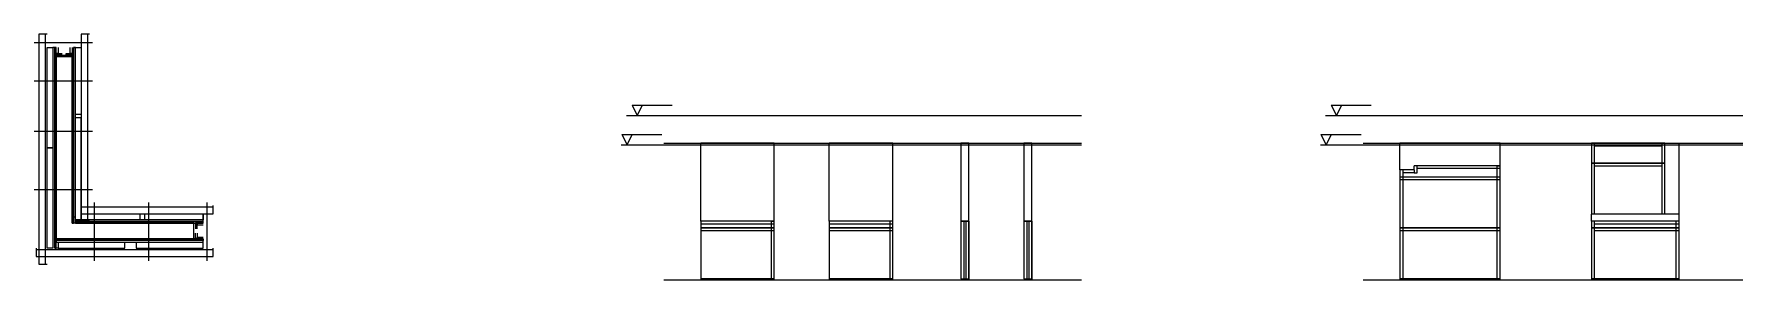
# Model space of a CAD drawing. Header units: metres. Extents: x 16532 to 20627, y 1680 to 2267.
import ezdxf

# ---------------------------------------------------------------- set-up
doc = ezdxf.new("R2010")
doc.units = ezdxf.units.M
for name, color, linetype in [('CHAPA', 7, 'Continuous'), ('CONCRETO', 7, 'Continuous'), ('COTA', 7, 'Continuous'), ('Hachura', 7, 'Continuous'), ('Madeira', 7, 'Continuous'), ('MEIO_PONT', 7, 'Continuous'), ('NIVEL 1° PAV.', 7, 'Continuous'), ('NIVEL 2° PAV.', 7, 'Continuous'), ('Nível', 7, 'Continuous'), ('Painéis', 7, 'Continuous'), ('Perfil Metálico', 7, 'Continuous'), ('SARR_2.2x7', 7, 'Continuous'), ('SARRAFO', 7, 'Continuous')]:
    doc.layers.add(name, color=color, linetype=linetype)

msp = doc.modelspace()

# ---------------------------------------------------------------- linework, layer by layer
at = {"layer": 'CHAPA', "color": 7, "lineweight": 25}
for p, q in [((16585.1, 1777.5), (16585.1, 1769.5)), ((16585.1, 1769.5), (16588.9, 1769.5))]:
    msp.add_line(p, q, dxfattribs=at)
for points in [[(16581.5, 1755.5), (16585.1, 1755.5), (16585.1, 2235.5), (16581.5, 2235.5)], [(16585.1, 2213.5), (16585.1, 2217.1), (16623.1, 2217.1), (16623.1, 2213.5)], [(16623.1, 2235.5), (16623.1, 1815.5), (16626.7, 1815.5), (16626.7, 2235.5)], [(16631.1, 1815.5), (16937.1, 1815.5), (16937.1, 1819.1), (16631.1, 1819.1)], [(16918.7, 1777.5), (16915.1, 1777.5), (16915.1, 1815.5), (16918.7, 1815.5)], [(16585.1, 1777.5), (16937.1, 1777.5), (16937.1, 1773.9), (16585.1, 1773.9)]]:
    msp.add_lwpolyline(points, dxfattribs=at)
at = {"layer": 'CONCRETO', "color": 7, "lineweight": 25}
msp.add_lwpolyline([(16915.1, 1777.5), (16915.1, 1815.5), (16623.1, 1815.5), (16623.1, 2213.5), (16585.1, 2213.5), (16585.1, 1777.5)], dxfattribs=at)
at = {"layer": 'COTA', "color": 7, "lineweight": 25}
for p, q in [((18305.9, 2006.7), (18129.9, 2006.7)), ((18129.9, 1819.7), (18129.9, 2006.7)), ((18305.9, 1819.7), (18305.9, 2006.7)), ((18590.3, 2006.7), (18437.3, 2006.7)), ((18437.3, 1819.7), (18437.3, 2006.7)), ((18590.3, 1819.7), (18590.3, 2006.7)), ((20045.4, 2006.7), (19805.4, 2006.7)), ((19805.4, 1942.7), (19805.4, 2006.7)), ((20045.4, 1952.7), (20045.4, 2006.7)), ((20440.3, 2006.7), (20474.3, 2006.7)), ((20474.3, 1819.7), (20474.3, 2006.7)), ((20474.3, 1836.7), (20264.3, 1836.7)), ((20264.3, 1819.7), (20264.3, 1836.7))]:
    msp.add_line(p, q, dxfattribs=at)
for points in [[(18772.1, 1819.7), (18772.1, 2006.7), (18753.1, 2006.7), (18753.1, 1819.7)], [(18922.9, 1819.7), (18922.9, 2006.7), (18903.9, 2006.7), (18903.9, 1819.7)]]:
    msp.add_lwpolyline(points, dxfattribs=at)
at = {"layer": 'Hachura', "color": 7, "lineweight": 25}
for p, q in [((16532.3, 2247.6), (16672.1, 2247.6)), ((16532.3, 2155.5), (16672.1, 2155.5)), ((16532.3, 2035.6), (16672.1, 2035.6)), ((16532.3, 1895.6), (16672.1, 1895.6)), ((16677.1, 1724.7), (16677.1, 1864.5)), ((16807.1, 1724.7), (16807.1, 1864.5)), ((16946.7, 1724.7), (16946.7, 1864.5))]:
    msp.add_line(p, q, dxfattribs=at)
at = {"layer": 'Madeira', "color": 7, "lineweight": 25}
for points in [[(16577.1, 1995.5), (16563.1, 1995.5), (16563.1, 2235.5), (16577.1, 2235.5)], [(16631.1, 2235.5), (16645.1, 2235.5), (16645.1, 2075.5), (16631.1, 2075.5)], [(16631.1, 1823.5), (16645.1, 1823.5), (16645.1, 2067.5), (16631.1, 2067.5)], [(16577.1, 1755.5), (16563.1, 1755.5), (16563.1, 1995.5), (16577.1, 1995.5)], [(16645.1, 1823.5), (16645.1, 1837.5), (16785.1, 1837.5), (16785.1, 1823.5)], [(16797.1, 1823.5), (16797.1, 1837.5), (16937.1, 1837.5), (16937.1, 1823.5)], [(16589.5, 1769.5), (16589.5, 1755.5), (16749.5, 1755.5), (16749.5, 1769.5)], [(16777.1, 1769.5), (16777.1, 1755.5), (16937.1, 1755.5), (16937.1, 1769.5)]]:
    msp.add_lwpolyline(points, dxfattribs=at)
at = {"layer": 'MEIO_PONT', "color": 7, "lineweight": 25}
msp.add_lwpolyline([(16937.1, 1837.5), (16937.1, 1823.5), (16937.1, 1823.5), (16937.1, 1837.5)], dxfattribs=at)
at = {"layer": 'NIVEL 1° PAV.', "color": 7, "lineweight": 25}
for p, q in [((17965.2, 2097.7), (18061.2, 2097.7)), ((17965.2, 2097.7), (17977.7, 2072.7)), ((17977.7, 2072.7), (17990.2, 2097.7)), ((19640.7, 2097.7), (19736.7, 2097.7)), ((19640.7, 2097.7), (19653.2, 2072.7)), ((19653.2, 2072.7), (19665.7, 2097.7)), ((17951.4, 2072.7), (19042, 2072.7)), ((19626.9, 2072.7), (20627, 2072.7))]:
    msp.add_line(p, q, dxfattribs=at)
at = {"layer": 'NIVEL 2° PAV.', "color": 7, "lineweight": 25}
for p, q in [((17940.5, 2027.7), (18036.5, 2027.7)), ((17940.5, 2027.7), (17953, 2002.7)), ((17953, 2002.7), (17965.5, 2027.7)), ((19616, 2027.7), (19712, 2027.7)), ((19616, 2027.7), (19628.5, 2002.7)), ((19628.5, 2002.7), (19641, 2027.7)), ((17939.1, 2002.7), (19042, 2002.7)), ((19614.6, 2002.7), (20627, 2002.7))]:
    msp.add_line(p, q, dxfattribs=at)
at = {"layer": 'Nível', "color": 7, "lineweight": 25}
for p, q in [((18041.3, 2006.7), (19042, 2006.7)), ((19716.8, 2006.7), (20627, 2006.7)), ((18041.3, 1679.7), (19042, 1679.7)), ((19716.8, 1679.7), (20627, 1679.7))]:
    msp.add_line(p, q, dxfattribs=at)
at = {"layer": 'Painéis', "color": 7, "lineweight": 25}
for p, q in [((20264.3, 2006.7), (20264.3, 1958.7)), ((20440.3, 2006.7), (20264.3, 2006.7)), ((20440.3, 1958.7), (20440.3, 2006.7)), ((19805.4, 1942.7), (19805.4, 1803.7)), ((19839.4, 1942.7), (19805.4, 1942.7)), ((20045.4, 1925.7), (19805.4, 1925.7)), ((20045.4, 1952.7), (19839.4, 1952.7)), ((19839.4, 1942.7), (19839.4, 1952.7)), ((20045.4, 1803.7), (20045.4, 1952.7)), ((20264.3, 1958.7), (20264.3, 1836.7)), ((20264.3, 1958.7), (20440.3, 1958.7)), ((20440.3, 1958.7), (20264.3, 1958.7)), ((20440.3, 1836.7), (20440.3, 1958.7)), ((18129.9, 1819.7), (18129.9, 1803.7)), ((18305.9, 1819.7), (18129.9, 1819.7)), ((18129.9, 1803.7), (18129.9, 1679.7)), ((18129.9, 1803.7), (18305.9, 1803.7)), ((18305.9, 1803.7), (18129.9, 1803.7)), ((18305.9, 1803.7), (18305.9, 1819.7)), ((18305.9, 1679.7), (18305.9, 1803.7)), ((18437.3, 1819.7), (18437.3, 1803.7)), ((18590.3, 1819.7), (18437.3, 1819.7)), ((18437.3, 1803.7), (18437.3, 1679.7)), ((18437.3, 1803.7), (18590.3, 1803.7)), ((18590.3, 1803.7), (18437.3, 1803.7)), ((18590.3, 1803.7), (18590.3, 1819.7)), ((18590.3, 1679.7), (18590.3, 1803.7)), ((18753.1, 1819.7), (18753.1, 1681.7)), ((18753.1, 1819.7), (18772.1, 1819.7)), ((18772.1, 1819.7), (18753.1, 1819.7)), ((18772.1, 1819.7), (18753.1, 1819.7)), ((18772.1, 1819.7), (18753.1, 1819.7)), ((18772.1, 1681.7), (18772.1, 1819.7)), ((18772.1, 1819.7), (18772.1, 1681.7)), ((18903.9, 1819.7), (18903.9, 1681.7)), ((18903.9, 1819.7), (18922.9, 1819.7)), ((18922.9, 1819.7), (18903.9, 1819.7)), ((18922.9, 1819.7), (18903.9, 1819.7)), ((18922.9, 1819.7), (18903.9, 1819.7)), ((18922.9, 1681.7), (18922.9, 1819.7)), ((18922.9, 1819.7), (18922.9, 1681.7)), ((19805.4, 1803.7), (19805.4, 1679.7)), ((19805.4, 1803.7), (20045.4, 1803.7)), ((20045.4, 1803.7), (19805.4, 1803.7)), ((20045.4, 1679.7), (20045.4, 1803.7)), ((20264.3, 1819.7), (20264.3, 1803.7)), ((20474.3, 1819.7), (20264.3, 1819.7)), ((20264.3, 1803.7), (20264.3, 1679.7)), ((20264.3, 1803.7), (20474.3, 1803.7)), ((20474.3, 1803.7), (20264.3, 1803.7)), ((20474.3, 1803.7), (20474.3, 1819.7)), ((20474.3, 1679.7), (20474.3, 1803.7)), ((18129.9, 1681.7), (18305.9, 1681.7)), ((18437.3, 1681.7), (18590.3, 1681.7)), ((18753.1, 1681.7), (18772.1, 1681.7)), ((18903.9, 1681.7), (18922.9, 1681.7)), ((19805.4, 1681.7), (20045.4, 1681.7)), ((20264.3, 1681.7), (20474.3, 1681.7))]:
    msp.add_line(p, q, dxfattribs=at)
for points in [[(18305.9, 1681.7), (18129.9, 1681.7), (18129.9, 1679.7), (18305.9, 1679.7)], [(18590.3, 1681.7), (18437.3, 1681.7), (18437.3, 1679.7), (18590.3, 1679.7)], [(18753.1, 1681.7), (18772.1, 1681.7), (18772.1, 1679.7), (18753.1, 1679.7)], [(18903.9, 1681.7), (18922.9, 1681.7), (18922.9, 1679.7), (18903.9, 1679.7)], [(20045.4, 1681.7), (19805.4, 1681.7), (19805.4, 1679.7), (20045.4, 1679.7)], [(20474.3, 1681.7), (20264.3, 1681.7), (20264.3, 1679.7), (20474.3, 1679.7)]]:
    msp.add_lwpolyline(points, dxfattribs=at)
at = {"layer": 'Perfil Metálico', "color": 7, "lineweight": 25}
for points in [[(16563.1, 2267.4), (16543.1, 2267.4), (16543.1, 1717.2), (16563.1, 1717.2)], [(16547.1, 1717.2), (16559.1, 1717.2), (16559.1, 2267.4), (16547.1, 2267.4)], [(16665.1, 2267.4), (16645.1, 2267.4), (16645.1, 1823.5), (16665.1, 1823.5)], [(16649.1, 1823.5), (16661.1, 1823.5), (16661.1, 2267.4), (16649.1, 2267.4)], [(16645.1, 1857.5), (16645.1, 1837.5), (16961.5, 1837.5), (16961.5, 1857.5)], [(16961.5, 1841.5), (16961.5, 1853.5), (16645.1, 1853.5), (16645.1, 1841.5)], [(16537.2, 1755.5), (16537.2, 1735.5), (16961.5, 1735.5), (16961.5, 1755.5)], [(16961.5, 1739.5), (16961.5, 1751.5), (16537.2, 1751.5), (16537.2, 1739.5)]]:
    msp.add_lwpolyline(points, dxfattribs=at)
at = {"layer": 'SARR_2.2x7', "color": 7, "lineweight": 25}
for p, q in [((20271.3, 1958.7), (20271.3, 2006.7)), ((20433.3, 1958.7), (20433.3, 2006.7)), ((20433.3, 1999.7), (20271.3, 1999.7)), ((19812.4, 1942.7), (19812.4, 1803.7)), ((19839.4, 1935.7), (19812.4, 1935.7)), ((19839.4, 1942.7), (19839.4, 1935.7)), ((19839.4, 1935.7), (19846.4, 1935.7)), ((19846.4, 1935.7), (19846.4, 1952.7)), ((20045.4, 1945.7), (19846.4, 1945.7)), ((20038.4, 1952.7), (20038.4, 1952.7)), ((20038.4, 1803.7), (20038.4, 1952.7)), ((20038.4, 1952.7), (20045.4, 1952.7)), ((20271.3, 1836.7), (20271.3, 1958.7)), ((20433.3, 1951.7), (20271.3, 1951.7)), ((20433.3, 1836.7), (20433.3, 1958.7)), ((20045.4, 1918.7), (19805.4, 1918.7)), ((18305.9, 1812.7), (18129.9, 1812.7)), ((18298.9, 1819.7), (18298.9, 1819.7)), ((18298.9, 1803.7), (18298.9, 1819.7)), ((18298.9, 1819.7), (18305.9, 1819.7)), ((18298.9, 1681.7), (18298.9, 1803.7)), ((18444.3, 1819.7), (18437.3, 1819.7)), ((18590.3, 1812.7), (18437.3, 1812.7)), ((18444.3, 1819.7), (18444.3, 1819.7)), ((18583.3, 1803.7), (18583.3, 1819.7)), ((18583.3, 1681.7), (18583.3, 1803.7)), ((18760.1, 1819.7), (18760.1, 1681.7)), ((18760.1, 1819.7), (18760.1, 1819.7)), ((18760.1, 1819.7), (18760.1, 1819.7)), ((18765.1, 1819.7), (18765.1, 1681.7)), ((18765.1, 1819.7), (18765.1, 1819.7)), ((18765.1, 1819.7), (18765.1, 1819.7)), ((18910.9, 1819.7), (18910.9, 1681.7)), ((18910.9, 1819.7), (18910.9, 1819.7)), ((18910.9, 1819.7), (18910.9, 1819.7)), ((18915.9, 1819.7), (18915.9, 1681.7)), ((18915.9, 1819.7), (18915.9, 1819.7)), ((18915.9, 1819.7), (18915.9, 1819.7)), ((19812.4, 1803.7), (19812.4, 1679.7)), ((20038.4, 1681.7), (20038.4, 1803.7)), ((20271.3, 1819.7), (20264.3, 1819.7)), ((20271.3, 1836.7), (20271.3, 1836.7)), ((20271.3, 1819.7), (20271.3, 1819.7)), ((20271.3, 1803.7), (20271.3, 1819.7)), ((20474.3, 1812.7), (20271.3, 1812.7)), ((20271.3, 1681.7), (20271.3, 1803.7)), ((20467.3, 1836.7), (20467.3, 1836.7)), ((20467.3, 1803.7), (20467.3, 1819.7)), ((20467.3, 1681.7), (20467.3, 1803.7)), ((18305.9, 1796.7), (18129.9, 1796.7)), ((18590.3, 1796.7), (18437.3, 1796.7)), ((20045.4, 1796.7), (19805.4, 1796.7)), ((20474.3, 1796.7), (20271.3, 1796.7)), ((18136.9, 1681.7), (18136.9, 1681.7)), ((18298.9, 1681.7), (18298.9, 1681.7)), ((18444.3, 1681.7), (18444.3, 1681.7)), ((18583.3, 1681.7), (18583.3, 1681.7)), ((19812.4, 1681.7), (19812.4, 1681.7)), ((20038.4, 1681.7), (20038.4, 1681.7)), ((20271.3, 1681.7), (20271.3, 1681.7)), ((20467.3, 1681.7), (20467.3, 1681.7))]:
    msp.add_line(p, q, dxfattribs=at)
at = {"layer": 'SARRAFO', "color": 7, "lineweight": 25}
for p, q in [((16631.1, 1829.5), (16626.7, 1829.5)), ((16585.1, 1769.5), (16937.1, 1769.5))]:
    msp.add_line(p, q, dxfattribs=at)
for points in [[(16581.5, 1755.5), (16581.5, 2235.5), (16577.1, 2235.5), (16577.1, 1755.5)], [(16581.5, 1755.5), (16581.5, 2235.5), (16577.1, 2235.5), (16577.1, 1755.5)], [(16589.5, 2235.5), (16589.5, 2221.5), (16585.1, 2221.5), (16585.1, 2235.5)], [(16599.1, 2217.1), (16585.1, 2217.1), (16585.1, 2221.5), (16599.1, 2221.5)], [(16623.1, 2217.1), (16609.1, 2217.1), (16609.1, 2221.5), (16623.1, 2221.5)], [(16623.1, 2235.5), (16623.1, 2221.5), (16618.7, 2221.5), (16618.7, 2235.5)], [(16631.1, 1815.5), (16631.1, 2235.5), (16626.7, 2235.5), (16626.7, 1815.5)], [(16631.1, 1815.5), (16626.7, 1815.5), (16626.7, 2235.5), (16631.1, 2235.5)], [(16631.1, 1819.1), (16937.1, 1819.1), (16937.1, 1823.5), (16631.1, 1823.5)], [(16923.1, 1801.5), (16923.1, 1815.5), (16918.7, 1815.5), (16918.7, 1801.5)], [(16937.1, 1815.5), (16923.1, 1815.5), (16923.1, 1811.1), (16937.1, 1811.1)], [(16937.1, 1769.5), (16937.1, 1777.5), (16585.1, 1777.5), (16585.1, 1769.5)], [(16589.5, 1769.5), (16589.5, 1755.5), (16585.1, 1755.5), (16585.1, 1769.5)], [(16923.1, 1791.5), (16923.1, 1777.5), (16918.7, 1777.5), (16918.7, 1791.5)], [(16937.1, 1777.5), (16923.1, 1777.5), (16923.1, 1781.9), (16937.1, 1781.9)]]:
    msp.add_lwpolyline(points, dxfattribs=at)

doc.saveas('drawing.dxf')
